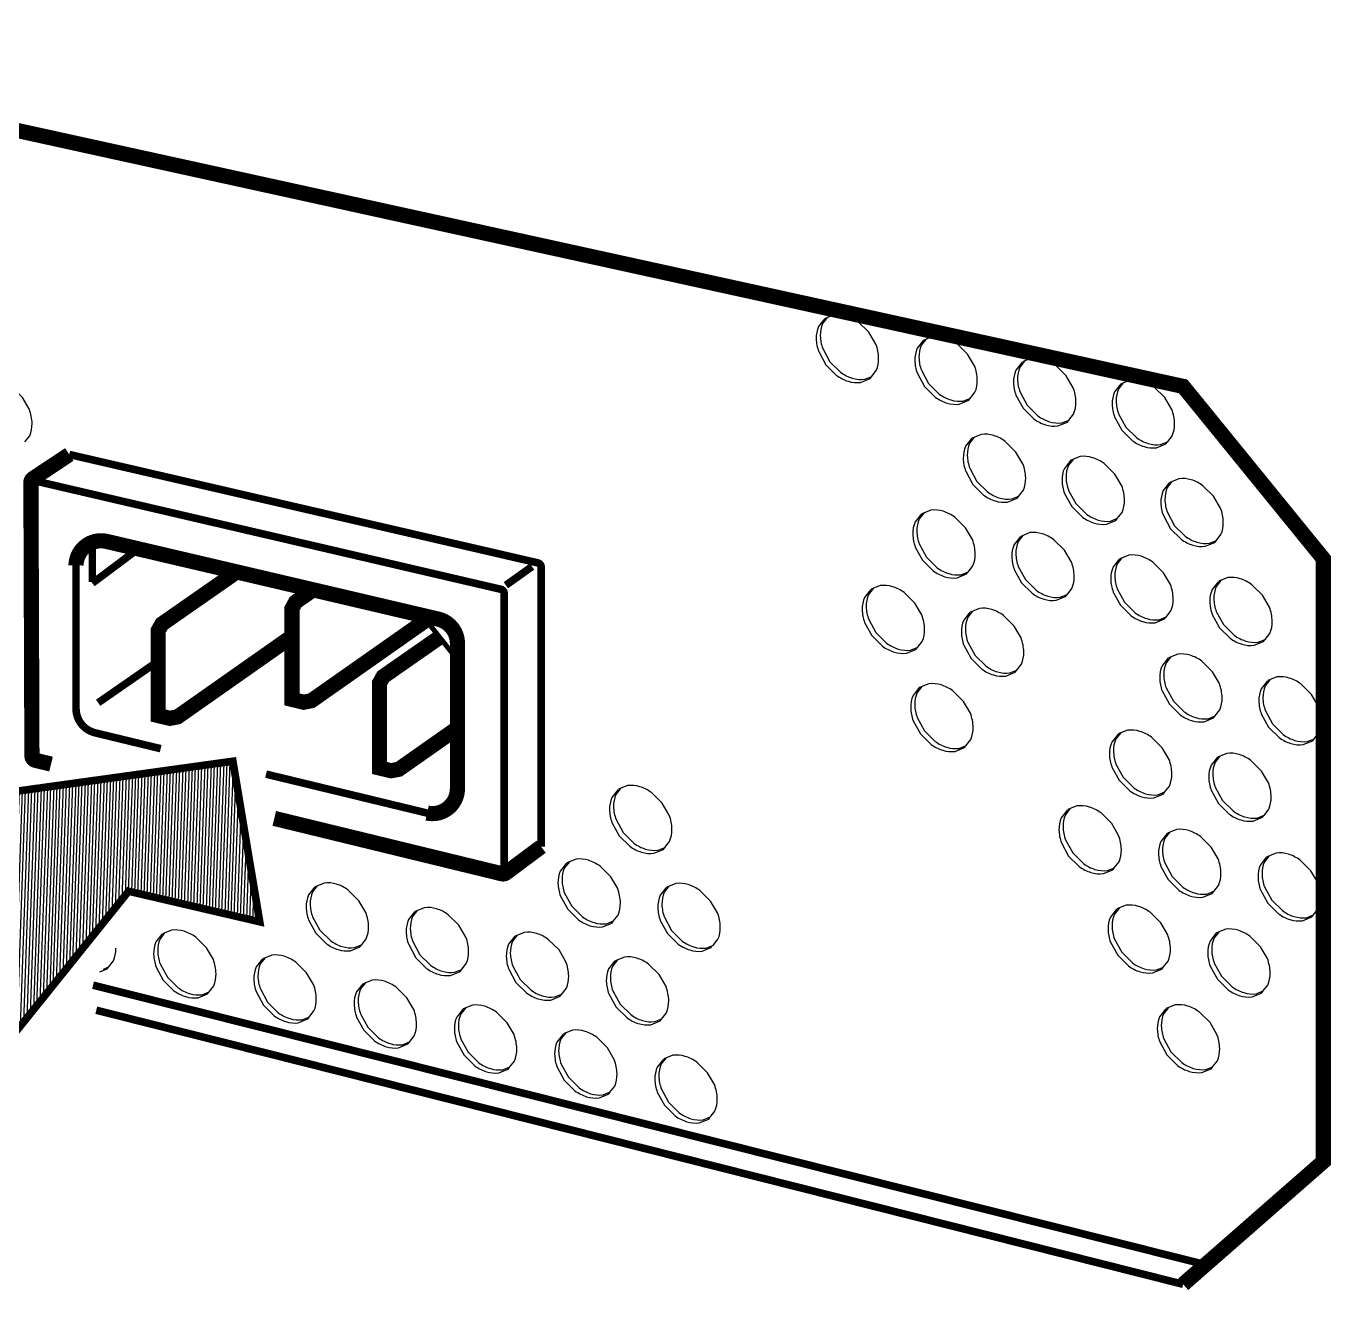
# Model space of a CAD drawing. Extents: x 1.27 to 4.86, y 1.39 to 3.67.
# Drawn here: x 3.144 to 4.863, y 2.006 to 3.673 of the extents above; entities that cross this region are included whole.
import ezdxf

# ---------------------------------------------------------------- set-up
doc = ezdxf.new("R2010")
doc.units = 0
doc.layers.get('0').update_dxf_attribs({"linetype": 'CONTINUOUS'})
doc.layers.add('1', color=7, linetype='CONTINUOUS')
doc.layers.get('0').off()

# ---------------------------------------------------------------- blocks, each defined once
blk = doc.blocks.new('*X')
at = {"color": 0}
for p, q in [((3.4875, 6.8418), (3.4875, 7.1108)), ((3.4938, 6.8406), (3.4938, 7.1119)), ((3.5, 6.8394), (3.5, 7.113)), ((3.5, 6.8394), (3.5, 7.113)), ((3.5063, 6.8381), (3.5063, 7.1141)), ((3.5125, 6.8369), (3.5125, 7.1151)), ((3.5187, 6.8357), (3.5187, 7.1162)), ((3.525, 6.8344), (3.525, 7.1173)), ((3.5313, 6.8332), (3.5313, 7.1184)), ((3.5375, 6.832), (3.5375, 7.1195)), ((3.5438, 6.8308), (3.5438, 7.1206)), ((3.55, 6.8295), (3.55, 7.1217)), ((3.5563, 6.8283), (3.5563, 7.1228)), ((3.5625, 6.8271), (3.5625, 7.1239)), ((3.5688, 6.8258), (3.5688, 7.125)), ((3.575, 6.8246), (3.575, 7.126)), ((3.5813, 6.8234), (3.5813, 7.1271)), ((3.5875, 6.8222), (3.5875, 7.1226)), ((3.3375, 6.7947), (3.3375, 7.0846)), ((3.3438, 6.803), (3.3438, 7.0857)), ((3.35, 6.8114), (3.35, 7.0868)), ((3.3563, 6.8198), (3.3563, 7.0879)), ((3.3625, 6.8282), (3.3625, 7.089)), ((3.3688, 6.8365), (3.3688, 7.0901)), ((3.375, 6.8449), (3.375, 7.0912)), ((3.375, 6.8449), (3.375, 7.0912)), ((3.3813, 6.8533), (3.3813, 7.0922)), ((3.3875, 6.8615), (3.3875, 7.0933)), ((3.3938, 6.8602), (3.3938, 7.0944)), ((3.4, 6.859), (3.4, 7.0955)), ((3.4062, 6.8578), (3.4062, 7.0966)), ((3.4125, 6.8565), (3.4125, 7.0977)), ((3.4188, 6.8553), (3.4188, 7.0988)), ((3.425, 6.8541), (3.425, 7.0999)), ((3.4313, 6.8529), (3.4313, 7.101)), ((3.4375, 6.8516), (3.4375, 7.1021)), ((3.4438, 6.8504), (3.4438, 7.1032)), ((3.45, 6.8492), (3.45, 7.1042)), ((3.4563, 6.8479), (3.4563, 7.1053)), ((3.4625, 6.8467), (3.4625, 7.1064)), ((3.4688, 6.8455), (3.4688, 7.1075)), ((3.475, 6.8443), (3.475, 7.1086)), ((3.4813, 6.843), (3.4813, 7.1097)), ((3.5938, 6.8209), (3.5938, 7.0919)), ((3.1875, 6.5938), (3.1875, 7.0584)), ((3.1938, 6.6021), (3.1938, 7.0595)), ((3.2, 6.6105), (3.2, 7.0606)), ((3.2063, 6.6189), (3.2063, 7.0617)), ((3.2125, 6.6272), (3.2125, 7.0628)), ((3.2188, 6.6356), (3.2188, 7.0639)), ((3.225, 6.644), (3.225, 7.065)), ((3.2313, 6.6524), (3.2313, 7.0661)), ((3.2375, 6.6607), (3.2375, 7.0672)), ((3.2438, 6.6691), (3.2438, 7.0683)), ((3.25, 6.6775), (3.25, 7.0694)), ((3.25, 6.6775), (3.25, 7.0694)), ((3.2563, 6.6858), (3.2563, 7.0704)), ((3.2625, 6.6942), (3.2625, 7.0715)), ((3.2688, 6.7026), (3.2688, 7.0726)), ((3.275, 6.711), (3.275, 7.0737)), ((3.2812, 6.7193), (3.2812, 7.0748)), ((3.2875, 6.7277), (3.2875, 7.0759)), ((3.2938, 6.7361), (3.2938, 7.077)), ((3.3, 6.7444), (3.3, 7.0781)), ((3.3062, 6.7528), (3.3062, 7.0792)), ((3.3125, 6.7612), (3.3125, 7.0803)), ((3.3188, 6.7696), (3.3188, 7.0813)), ((3.325, 6.7779), (3.325, 7.0824)), ((3.3313, 6.7863), (3.3313, 7.0835)), ((3.6, 6.8197), (3.6, 7.0611)), ((3.0375, 6.9302), (3.0375, 7.0323)), ((3.0438, 6.929), (3.0438, 7.0334)), ((3.05, 6.9278), (3.05, 7.0345)), ((3.0563, 6.9265), (3.0563, 7.0356)), ((3.0625, 6.9253), (3.0625, 7.0366)), ((3.0688, 6.9241), (3.0688, 7.0377)), ((3.075, 6.5906), (3.075, 7.0388)), ((3.0813, 6.5893), (3.0813, 7.0399)), ((3.0875, 6.588), (3.0875, 7.041)), ((3.0938, 6.5868), (3.0938, 7.0421)), ((3.1, 6.5855), (3.1, 7.0432)), ((3.1063, 6.5842), (3.1063, 7.0443)), ((3.1125, 6.583), (3.1125, 7.0454)), ((3.1187, 6.5817), (3.1187, 7.0465)), ((3.125, 6.5804), (3.125, 7.0475)), ((3.125, 6.5804), (3.125, 7.0475)), ((3.1313, 6.5792), (3.1313, 7.0486)), ((3.1375, 6.5779), (3.1375, 7.0497)), ((3.1437, 6.5766), (3.1437, 7.0508)), ((3.15, 6.5754), (3.15, 7.0519)), ((3.1562, 6.5741), (3.1562, 7.053)), ((3.1625, 6.5728), (3.1625, 7.0541)), ((3.1688, 6.5716), (3.1688, 7.0552)), ((3.175, 6.577), (3.175, 7.0563)), ((3.1813, 6.5854), (3.1813, 7.0574)), ((2.8875, 6.9597), (2.8875, 7.0061)), ((2.8938, 6.9585), (2.8938, 7.0072)), ((2.9, 6.9572), (2.9, 7.0083)), ((2.9062, 6.956), (2.9062, 7.0094)), ((2.9125, 6.9548), (2.9125, 7.0105)), ((2.9188, 6.9535), (2.9188, 7.0116)), ((2.925, 6.9523), (2.925, 7.0127)), ((2.9312, 6.9511), (2.9312, 7.0137)), ((2.9375, 6.9499), (2.9375, 7.0148)), ((2.9438, 6.9486), (2.9438, 7.0159)), ((2.95, 6.9474), (2.95, 7.017)), ((2.9563, 6.9462), (2.9563, 7.0181)), ((2.9625, 6.9449), (2.9625, 7.0192)), ((2.9688, 6.9437), (2.9688, 7.0203)), ((2.975, 6.9425), (2.975, 7.0214)), ((2.9813, 6.9413), (2.9813, 7.0225)), ((2.9875, 6.94), (2.9875, 7.0236)), ((2.9938, 6.9388), (2.9938, 7.0246)), ((3, 6.9376), (3, 7.0257)), ((3, 6.9376), (3, 7.0257)), ((3.0063, 6.9364), (3.0063, 7.0268)), ((3.0125, 6.9351), (3.0125, 7.0279)), ((3.0187, 6.9339), (3.0187, 7.029)), ((3.025, 6.9327), (3.025, 7.0301)), ((3.0312, 6.9314), (3.0312, 7.0312)), ((3.6063, 6.8185), (3.6063, 7.0303)), ((2.7625, 6.9842), (2.7625, 6.9843)), ((2.7688, 6.983), (2.7688, 6.9854)), ((2.775, 6.9818), (2.775, 6.9865)), ((2.7812, 6.9806), (2.7812, 6.9876)), ((2.7875, 6.9793), (2.7875, 6.9887)), ((2.7938, 6.9781), (2.7938, 6.9898)), ((2.8, 6.9769), (2.8, 6.9908)), ((2.8062, 6.9756), (2.8062, 6.9919)), ((2.8125, 6.9744), (2.8125, 6.993)), ((2.8188, 6.9732), (2.8188, 6.9941)), ((2.825, 6.972), (2.825, 6.9952)), ((2.8313, 6.9707), (2.8313, 6.9963)), ((2.8375, 6.9695), (2.8375, 6.9974)), ((2.8438, 6.9683), (2.8438, 6.9985)), ((2.85, 6.967), (2.85, 6.9996)), ((2.8563, 6.9658), (2.8563, 7.0007)), ((2.8625, 6.9646), (2.8625, 7.0018)), ((2.8687, 6.9634), (2.8687, 7.0028)), ((2.875, 6.9621), (2.875, 7.0039)), ((2.875, 6.9621), (2.875, 7.0039)), ((2.8813, 6.9609), (2.8813, 7.005)), ((3.6125, 6.8173), (3.6125, 6.9996)), ((3.6188, 6.816), (3.6188, 6.9688)), ((3.625, 6.8148), (3.625, 6.938)), ((3.625, 6.8148), (3.625, 6.938)), ((3.0125, 6.6032), (3.0125, 6.9017)), ((3.0187, 6.602), (3.0187, 6.9042)), ((3.025, 6.6007), (3.025, 6.9067)), ((3.0312, 6.5994), (3.0312, 6.9091)), ((3.0375, 6.5982), (3.0375, 6.9116)), ((3.0438, 6.5969), (3.0438, 6.9141)), ((3.05, 6.5956), (3.05, 6.9165)), ((3.0563, 6.5944), (3.0563, 6.919)), ((3.0625, 6.5931), (3.0625, 6.9214)), ((3.0688, 6.5918), (3.0688, 6.9239)), ((3.6313, 6.8136), (3.6313, 6.9073)), ((2.95, 6.6159), (2.95, 6.8771)), ((2.9563, 6.6146), (2.9563, 6.8795)), ((2.9625, 6.6134), (2.9625, 6.882)), ((2.9688, 6.6121), (2.9688, 6.8845)), ((2.975, 6.6108), (2.975, 6.8869)), ((2.9813, 6.6096), (2.9813, 6.8894)), ((2.9875, 6.6083), (2.9875, 6.8919)), ((2.9938, 6.607), (2.9938, 6.8943)), ((3, 6.6058), (3, 6.8968)), ((3, 6.6058), (3, 6.8968)), ((3.0063, 6.6045), (3.0063, 6.8993)), ((3.6375, 6.8123), (3.6375, 6.8765)), ((2.8813, 6.6298), (2.8813, 6.85)), ((2.8875, 6.6285), (2.8875, 6.8524)), ((2.8938, 6.6273), (2.8938, 6.8549)), ((2.9, 6.626), (2.9, 6.8574)), ((2.9062, 6.6247), (2.9062, 6.8598)), ((2.9125, 6.6235), (2.9125, 6.8623)), ((2.9188, 6.6222), (2.9188, 6.8648)), ((2.925, 6.621), (2.925, 6.8672)), ((2.9312, 6.6197), (2.9312, 6.8697)), ((2.9375, 6.6184), (2.9375, 6.8722)), ((2.9438, 6.6172), (2.9438, 6.8746)), ((2.8188, 6.6425), (2.8188, 6.8253)), ((2.825, 6.6412), (2.825, 6.8278)), ((2.8313, 6.6399), (2.8313, 6.8303)), ((2.8375, 6.6387), (2.8375, 6.8327)), ((2.8438, 6.6374), (2.8438, 6.8352)), ((2.85, 6.6361), (2.85, 6.8377)), ((2.8563, 6.6349), (2.8563, 6.8401)), ((2.8625, 6.6336), (2.8625, 6.8426)), ((2.8687, 6.6323), (2.8687, 6.845)), ((2.875, 6.6311), (2.875, 6.8475)), ((2.875, 6.6311), (2.875, 6.8475)), ((3.6438, 6.8111), (3.6438, 6.8457)), ((2.75, 6.6564), (2.75, 6.7982)), ((2.75, 6.6564), (2.75, 6.7982)), ((2.7563, 6.6551), (2.7563, 6.8007)), ((2.7625, 6.6539), (2.7625, 6.8031)), ((2.7688, 6.6526), (2.7688, 6.8056)), ((2.775, 6.6513), (2.775, 6.8081)), ((2.7812, 6.6501), (2.7812, 6.8105)), ((2.7875, 6.6488), (2.7875, 6.813)), ((2.7938, 6.6475), (2.7938, 6.8155)), ((2.8, 6.6463), (2.8, 6.8179)), ((2.8062, 6.645), (2.8062, 6.8204)), ((2.8125, 6.6437), (2.8125, 6.8229)), ((3.65, 6.8099), (3.65, 6.815)), ((2.6875, 6.6691), (2.6875, 6.7736)), ((2.6938, 6.6678), (2.6938, 6.776)), ((2.7, 6.6665), (2.7, 6.7785)), ((2.7063, 6.6653), (2.7063, 6.781)), ((2.7125, 6.664), (2.7125, 6.7834)), ((2.7188, 6.6627), (2.7188, 6.7859)), ((2.725, 6.6615), (2.725, 6.7884)), ((2.7313, 6.6602), (2.7313, 6.7908)), ((2.7375, 6.6589), (2.7375, 6.7933)), ((2.7437, 6.6577), (2.7437, 6.7958)), ((2.6187, 6.683), (2.6187, 6.7465)), ((2.625, 6.6817), (2.625, 6.7489)), ((2.625, 6.6817), (2.625, 6.7489)), ((2.6313, 6.6805), (2.6313, 6.7514)), ((2.6375, 6.6792), (2.6375, 6.7539)), ((2.6438, 6.6779), (2.6438, 6.7563)), ((2.65, 6.6767), (2.65, 6.7588)), ((2.6562, 6.6754), (2.6562, 6.7612)), ((2.6625, 6.6741), (2.6625, 6.7637)), ((2.6688, 6.6729), (2.6688, 6.7662)), ((2.675, 6.6716), (2.675, 6.7686)), ((2.6812, 6.6703), (2.6812, 6.7711)), ((2.55, 6.6969), (2.55, 6.7194)), ((2.5562, 6.6956), (2.5562, 6.7218)), ((2.5625, 6.6944), (2.5625, 6.7243)), ((2.5688, 6.6931), (2.5688, 6.7267)), ((2.575, 6.6919), (2.575, 6.7292)), ((2.5813, 6.6906), (2.5813, 6.7317)), ((2.5875, 6.6893), (2.5875, 6.7341)), ((2.5938, 6.6881), (2.5938, 6.7366)), ((2.6, 6.6868), (2.6, 6.7391)), ((2.6063, 6.6855), (2.6063, 6.7415)), ((2.6125, 6.6843), (2.6125, 6.744)), ((2.5125, 6.7045), (2.5125, 6.7046)), ((2.5188, 6.7032), (2.5188, 6.707)), ((2.525, 6.702), (2.525, 6.7095)), ((2.5312, 6.7007), (2.5312, 6.712)), ((2.5375, 6.6994), (2.5375, 6.7144)), ((2.5438, 6.6982), (2.5438, 6.7169))]:
    blk.add_line(p, q, dxfattribs=at)
blk = doc.blocks.new('BTC0POWC')
at = {"layer": '1', "color": 0}
for points, const_width in [([(2.19208, 0.80793), (2.28442, 0.88878), (2.28442, 1.28582), (2.19208, 1.39934), (1.13537, 1.63131), (1.04321, 1.56464)], 0.01), ([(1.76695, 1.28312), (1.45841, 1.3545)], 0.005), ([(1.74255, 1.26573), (1.43314, 1.33772)], 0.005), ([(1.47358, 1.27054), (1.47358, 1.29611)], 0.005), ([(1.47359, 1.26972), (1.50446, 1.29281)], 0.005), ([(1.46283, 1.28224), (1.46283, 1.1872)], 0.005), ([(1.56866, 1.27717), (1.5194, 1.24283), (1.51695, 1.23846), (1.51695, 1.18255)], 0.01), ([(1.74597, 1.26839), (1.76322, 1.28067)], 0.005), ([(1.76925, 1.28022), (1.76925, 1.09615)], 0.005), ([(1.61902, 1.26537), (1.60754, 1.25737), (1.6051, 1.25299), (1.6051, 1.19318)], 0.01), ([(1.74485, 1.26284), (1.74485, 1.07797)], 0.005), ([(1.6051, 1.19943), (1.6051, 1.19318), (1.61282, 1.19134), (1.61789, 1.19232), (1.69614, 1.2473)], 0.01), ([(1.71408, 1.21931), (1.6909, 1.24852)], 0.0033), ([(1.51695, 1.19003), (1.51695, 1.18255), (1.52467, 1.18071), (1.52975, 1.1817), (1.60293, 1.23312)], 0.01), ([(1.70234, 1.23411), (1.66513, 1.20817), (1.66269, 1.2038), (1.66269, 1.14803)], 0.01), ([(1.47743, 1.19097), (1.51717, 1.21852)], 0.005), ([(1.66269, 1.15453), (1.66269, 1.14803), (1.67041, 1.14619), (1.67549, 1.14718), (1.71408, 1.17429)], 0.01), ([(1.5186, 1.16073), (1.47545, 1.17116)], 0.005), ([(1.69578, 1.11791), (1.58803, 1.14395)], 0.005), ([(2.20684, 0.82086), (1.47408, 1.00497)], 0.005), ([(2.19208, 0.80793), (1.47617, 0.98847)], 0.005)]:
    blk.add_lwpolyline(points, dxfattribs=dict(at, const_width=const_width))
for points in [[(1.95607, 1.44405), (1.95606, 1.44405), (1.95194, 1.43877, 0.106619), (1.9504, 1.4307, 0.083555), (1.95202, 1.42228), (1.95678, 1.4136), (1.96381, 1.40663, 0.083555), (1.97146, 1.40275, 0.106619), (1.97964, 1.40201), (1.98585, 1.40452)], [(1.95766, 1.44468), (1.95461, 1.44078, 0.106619), (1.95306, 1.43271, 0.083555), (1.95469, 1.42428), (1.95944, 1.4156), (1.96647, 1.40864, 0.083555), (1.97413, 1.40475, 0.106619), (1.98231, 1.40401), (1.98694, 1.40588)], [(1.98678, 1.40571), (1.98997, 1.40979, 0.106619), (1.99151, 1.41786, 0.083555), (1.98972, 1.42718), (1.98513, 1.43497), (1.9781, 1.44193, 0.083555), (1.97045, 1.44581, 0.106619), (1.96227, 1.44655), (1.95625, 1.44413)], [(2.02104, 1.42971), (2.02103, 1.4297), (2.01691, 1.42443, 0.106619), (2.01537, 1.41636, 0.083555), (2.01699, 1.40793), (2.02175, 1.39925), (2.02878, 1.39229, 0.083555), (2.03643, 1.3884, 0.106619), (2.04462, 1.38766), (2.05082, 1.39017)], [(2.02263, 1.43034), (2.01958, 1.42643, 0.106619), (2.01804, 1.41836, 0.083555), (2.01966, 1.40993), (2.02441, 1.40126), (2.03145, 1.39429, 0.083555), (2.0391, 1.39041, 0.106619), (2.04728, 1.38967), (2.05192, 1.39154)], [(2.05176, 1.39136), (2.05494, 1.39544, 0.106619), (2.05649, 1.40351, 0.083555), (2.05469, 1.41283), (2.05011, 1.42062), (2.04307, 1.42758, 0.083555), (2.03542, 1.43147, 0.106619), (2.02724, 1.43221), (2.02123, 1.42978)], [(2.08602, 1.41536), (2.086, 1.41535), (2.08188, 1.41008, 0.106619), (2.08034, 1.40201, 0.083555), (2.08196, 1.39358), (2.08672, 1.3849), (2.09375, 1.37794, 0.083555), (2.1014, 1.37406, 0.106619), (2.10959, 1.37332), (2.11579, 1.37582)], [(2.0876, 1.41599), (2.08455, 1.41209, 0.106619), (2.08301, 1.40402, 0.083555), (2.08463, 1.39559), (2.08939, 1.38691), (2.09642, 1.37994, 0.083555), (2.10407, 1.37606, 0.106619), (2.11225, 1.37532), (2.11689, 1.37719)], [(2.11673, 1.37702), (2.11991, 1.3811, 0.106619), (2.12146, 1.38917, 0.083555), (2.11966, 1.39849), (2.11508, 1.40627), (2.10805, 1.41324, 0.083555), (2.10039, 1.41712, 0.106619), (2.09221, 1.41786), (2.0862, 1.41543)], [(1.42918, 1.36276), (1.43236, 1.36684, 0.106619), (1.43391, 1.37491, 0.083555), (1.43211, 1.38422), (1.42753, 1.39201), (1.42049, 1.39898, 0.083555), (1.41284, 1.40286, 0.106619), (1.40466, 1.4036), (1.39865, 1.40117)], [(1.98585, 1.40452), (1.98671, 1.40561, 0.106619)], [(2.15099, 1.40101), (2.15098, 1.40101), (2.14686, 1.39573, 0.106619), (2.14531, 1.38766, 0.083555), (2.14694, 1.37924), (2.15169, 1.37056), (2.15872, 1.36359, 0.083555), (2.16638, 1.35971, 0.106619), (2.17456, 1.35897), (2.18077, 1.36148)], [(2.15257, 1.40164), (2.14952, 1.39774, 0.106619), (2.14798, 1.38967, 0.083555), (2.1496, 1.38124), (2.15436, 1.37256), (2.16139, 1.3656, 0.083555), (2.16904, 1.36172, 0.106619), (2.17723, 1.36097), (2.18186, 1.36285)], [(2.1817, 1.36267), (2.18489, 1.36675, 0.106619), (2.18643, 1.37482, 0.083555), (2.18463, 1.38414), (2.18005, 1.39193), (2.17302, 1.39889, 0.083555), (2.16536, 1.40277, 0.106619), (2.15718, 1.40352), (2.15117, 1.40109)], [(2.05082, 1.39017), (2.05168, 1.39127, 0.106619)], [(2.11579, 1.37582), (2.11665, 1.37692, 0.106619)], [(2.08362, 1.32688), (2.08681, 1.33096, 0.106619), (2.08835, 1.33903, 0.083555), (2.08655, 1.34835), (2.08197, 1.35613), (2.07494, 1.3631, 0.083555), (2.06728, 1.36698, 0.106619), (2.0591, 1.36772), (2.05309, 1.36529)], [(2.05291, 1.36522), (2.0529, 1.36521), (2.04878, 1.35994, 0.106619), (2.04723, 1.35187, 0.083555), (2.04885, 1.34344), (2.05361, 1.33476), (2.06064, 1.3278, 0.083555), (2.0683, 1.32392, 0.106619), (2.07648, 1.32318), (2.08269, 1.32568)], [(2.05449, 1.36585), (2.05144, 1.36195, 0.106619), (2.0499, 1.35388, 0.083555), (2.05152, 1.34545), (2.05628, 1.33677), (2.06331, 1.3298, 0.083555), (2.07096, 1.32592, 0.106619), (2.07915, 1.32518), (2.08378, 1.32705)], [(2.18077, 1.36148), (2.18162, 1.36257, 0.106619)], [(2.118, 1.35064), (2.11798, 1.35063), (2.11386, 1.34536, 0.106619), (2.11232, 1.33729, 0.083555), (2.11394, 1.32886), (2.1187, 1.32018), (2.12573, 1.31322, 0.083555), (2.13338, 1.30934, 0.106619), (2.14157, 1.3086), (2.14777, 1.3111)], [(2.11958, 1.35127), (2.11653, 1.34737, 0.106619), (2.11499, 1.3393, 0.083555), (2.11661, 1.33087), (2.12137, 1.32219), (2.1284, 1.31522, 0.083555), (2.13605, 1.31134, 0.106619), (2.14423, 1.3106), (2.14887, 1.31247)], [(2.14871, 1.3123), (2.15189, 1.31638, 0.106619), (2.15344, 1.32445, 0.083555), (2.15164, 1.33377), (2.14706, 1.34155), (2.14003, 1.34852, 0.083555), (2.13237, 1.3524, 0.106619), (2.12419, 1.35314), (2.11818, 1.35071)], [(2.18308, 1.33606), (2.18307, 1.33605), (2.17895, 1.33078, 0.106619), (2.17741, 1.32271, 0.083555), (2.17903, 1.31428), (2.18379, 1.3056), (2.19082, 1.29864, 0.083555), (2.19847, 1.29476, 0.106619), (2.20665, 1.29402), (2.21286, 1.29652)], [(2.18467, 1.33669), (2.18162, 1.33279, 0.106619), (2.18007, 1.32472, 0.083555), (2.1817, 1.31629), (2.18645, 1.30761), (2.19348, 1.30064, 0.083555), (2.20114, 1.29676, 0.106619), (2.20932, 1.29602), (2.21395, 1.29789)], [(2.21379, 1.29772), (2.21698, 1.3018, 0.106619), (2.21852, 1.30987, 0.083555), (2.21673, 1.31919), (2.21214, 1.32697), (2.20511, 1.33394, 0.083555), (2.19746, 1.33782, 0.106619), (2.18928, 1.33856), (2.18326, 1.33613)], [(2.08269, 1.32568), (2.08354, 1.32678, 0.106619)], [(2.01968, 1.31532), (2.01967, 1.31531), (2.01555, 1.31004, 0.106619), (2.01401, 1.30197, 0.083555), (2.01563, 1.29354), (2.02039, 1.28486), (2.02742, 1.2779, 0.083555), (2.03507, 1.27401, 0.106619), (2.04325, 1.27327), (2.04946, 1.27578)], [(2.02127, 1.31595), (2.01822, 1.31204, 0.106619), (2.01667, 1.30397, 0.083555), (2.0183, 1.29555), (2.02305, 1.28687), (2.03008, 1.2799, 0.083555), (2.03774, 1.27602, 0.106619), (2.04592, 1.27528), (2.05055, 1.27715)], [(2.05039, 1.27698), (2.05358, 1.28105, 0.106619), (2.05512, 1.28912, 0.083555), (2.05333, 1.29844), (2.04874, 1.30623), (2.04171, 1.3132, 0.083555), (2.03406, 1.31708, 0.106619), (2.02587, 1.31782), (2.01986, 1.31539)], [(2.14777, 1.3111), (2.14863, 1.3122, 0.106619)], [(2.08488, 1.3005), (2.08487, 1.3005), (2.08075, 1.29522, 0.106619), (2.07921, 1.28715, 0.083555), (2.08083, 1.27873), (2.08559, 1.27005), (2.09262, 1.26308, 0.083555), (2.10027, 1.2592, 0.106619), (2.10846, 1.25846), (2.11466, 1.26097)], [(2.08647, 1.30113), (2.08342, 1.29723, 0.106619), (2.08188, 1.28916, 0.083555), (2.0835, 1.28073), (2.08826, 1.27205), (2.09529, 1.26509, 0.083555), (2.10294, 1.26121, 0.106619), (2.11112, 1.26046), (2.11576, 1.26234)], [(2.1156, 1.26216), (2.11878, 1.26624, 0.106619), (2.12033, 1.27431, 0.083555), (2.11853, 1.28363), (2.11395, 1.29142), (2.10691, 1.29838, 0.083555), (2.09926, 1.30226, 0.106619), (2.09108, 1.30301), (2.08507, 1.30058)], [(2.21286, 1.29652), (2.21372, 1.29762, 0.106619)], [(2.15009, 1.28569), (2.15008, 1.28568), (2.14596, 1.28041, 0.106619), (2.14441, 1.27234, 0.083555), (2.14603, 1.26391), (2.15079, 1.25523), (2.15782, 1.24827, 0.083555), (2.16548, 1.24439, 0.106619), (2.17366, 1.24365), (2.17987, 1.24615)], [(2.15167, 1.28632), (2.14862, 1.28242, 0.106619), (2.14708, 1.27435, 0.083555), (2.1487, 1.26592), (2.15346, 1.25724), (2.16049, 1.25027, 0.083555), (2.16814, 1.24639, 0.106619), (2.17633, 1.24565), (2.18096, 1.24752)], [(2.1808, 1.24735), (2.18399, 1.25143, 0.106619), (2.18553, 1.2595, 0.083555), (2.18373, 1.26882), (2.17915, 1.2766), (2.17212, 1.28357, 0.083555), (2.16446, 1.28745, 0.106619), (2.15628, 1.28819), (2.15027, 1.28576)], [(2.04946, 1.27578), (2.05032, 1.27688, 0.106619)], [(2.246, 1.23253), (2.24919, 1.23661, 0.106619), (2.25073, 1.24468, 0.083555), (2.24894, 1.254), (2.24435, 1.26179), (2.23732, 1.26875, 0.083555), (2.22967, 1.27264, 0.106619), (2.22148, 1.27338), (2.21547, 1.27095)], [(1.98634, 1.26566), (1.98632, 1.26565), (1.9822, 1.26038, 0.106619), (1.98066, 1.25231, 0.083555), (1.98228, 1.24388), (1.98704, 1.2352), (1.99407, 1.22824, 0.083555), (2.00173, 1.22435, 0.106619), (2.00991, 1.22361), (2.01611, 1.22612)], [(1.98792, 1.26629), (1.98487, 1.26238, 0.106619), (1.98333, 1.25431, 0.083555), (1.98495, 1.24588), (1.98971, 1.23721), (1.99674, 1.23024, 0.083555), (2.00439, 1.22636, 0.106619), (2.01258, 1.22562), (2.01721, 1.22749)], [(2.01705, 1.22731), (2.02024, 1.23139, 0.106619), (2.02178, 1.23946, 0.083555), (2.01998, 1.24878), (2.0154, 1.25657), (2.00837, 1.26353, 0.083555), (2.00071, 1.26742, 0.106619), (1.99253, 1.26816), (1.98652, 1.26573)], [(2.21529, 1.27088), (2.21528, 1.27087), (2.21116, 1.2656, 0.106619), (2.20962, 1.25753, 0.083555), (2.21124, 1.2491), (2.21599, 1.24042), (2.22303, 1.23346, 0.083555), (2.23068, 1.22957, 0.106619), (2.23886, 1.22883), (2.24507, 1.23134)], [(2.21687, 1.2715), (2.21383, 1.2676, 0.106619), (2.21228, 1.25953, 0.083555), (2.2139, 1.2511), (2.21866, 1.24242), (2.22569, 1.23546, 0.083555), (2.23335, 1.23158, 0.106619), (2.24153, 1.23084), (2.24616, 1.23271)], [(2.11466, 1.26097), (2.11552, 1.26206, 0.106619)], [(2.05166, 1.25061), (2.05164, 1.2506), (2.04752, 1.24533, 0.106619), (2.04598, 1.23726, 0.083555), (2.0476, 1.22883), (2.05236, 1.22015), (2.05939, 1.21319, 0.083555), (2.06705, 1.2093, 0.106619), (2.07523, 1.20856), (2.08143, 1.21107)], [(2.05324, 1.25124), (2.05019, 1.24733, 0.106619), (2.04865, 1.23926, 0.083555), (2.05027, 1.23083), (2.05503, 1.22216), (2.06206, 1.21519, 0.083555), (2.06971, 1.21131, 0.106619), (2.0779, 1.21057), (2.08253, 1.21244)], [(2.08237, 1.21226), (2.08555, 1.21634, 0.106619), (2.0871, 1.22441, 0.083555), (2.0853, 1.23373), (2.08072, 1.24152), (2.07369, 1.24848, 0.083555), (2.06603, 1.25237, 0.106619), (2.05785, 1.25311), (2.05184, 1.25068)], [(2.17987, 1.24615), (2.18072, 1.24725, 0.106619)], [(2.24507, 1.23134), (2.24593, 1.23244, 0.106619)], [(2.01611, 1.22612), (2.01697, 1.22722, 0.106619)], [(2.1823, 1.22051), (2.18228, 1.2205), (2.17816, 1.21523, 0.106619), (2.17662, 1.20716, 0.083555), (2.17824, 1.19873), (2.183, 1.19005), (2.19003, 1.18309, 0.083555), (2.19768, 1.1792, 0.106619), (2.20587, 1.17846), (2.21207, 1.18097)], [(2.18388, 1.22114), (2.18083, 1.21723, 0.106619), (2.17929, 1.20916, 0.083555), (2.18091, 1.20074), (2.18567, 1.19206), (2.1927, 1.18509, 0.083555), (2.20035, 1.18121, 0.106619), (2.20853, 1.18047), (2.21317, 1.18234)], [(2.21301, 1.18217), (2.21619, 1.18624, 0.106619), (2.21774, 1.19432, 0.083555), (2.21594, 1.20363), (2.21136, 1.21142), (2.20433, 1.21839, 0.083555), (2.19667, 1.22227, 0.106619), (2.18849, 1.22301), (2.18248, 1.22058)], [(2.08143, 1.21107), (2.08229, 1.21217, 0.106619)], [(2.04902, 1.16261), (2.05221, 1.16669, 0.106619), (2.05375, 1.17476, 0.083555), (2.05196, 1.18408), (2.04737, 1.19186), (2.04034, 1.19883, 0.083555), (2.03269, 1.20271, 0.106619), (2.0245, 1.20345), (2.01849, 1.20102)], [(2.24761, 1.20546), (2.2476, 1.20545), (2.24348, 1.20018, 0.106619), (2.24194, 1.19211, 0.083555), (2.24356, 1.18368), (2.24832, 1.175), (2.25535, 1.16804, 0.083555), (2.263, 1.16416, 0.106619), (2.27119, 1.16341), (2.27739, 1.16592)], [(2.2492, 1.20609), (2.24615, 1.20218, 0.106619), (2.24461, 1.19411, 0.083555), (2.24623, 1.18569), (2.25098, 1.17701), (2.25802, 1.17004, 0.083555), (2.26567, 1.16616, 0.106619), (2.27385, 1.16542), (2.27849, 1.16729)], [(2.27833, 1.16712), (2.28151, 1.1712, 0.106619), (2.28306, 1.17927, 0.083555), (2.28126, 1.18858), (2.27668, 1.19637), (2.26964, 1.20334, 0.083555), (2.26199, 1.20722, 0.106619), (2.25381, 1.20796), (2.2478, 1.20553)], [(2.01831, 1.20095), (2.0183, 1.20094), (2.01418, 1.19567, 0.106619), (2.01263, 1.1876, 0.083555), (2.01426, 1.17917), (2.01901, 1.17049), (2.02604, 1.16353, 0.083555), (2.0337, 1.15965, 0.106619), (2.04188, 1.1589), (2.04809, 1.16141)], [(2.01989, 1.20158), (2.01684, 1.19768, 0.106619), (2.0153, 1.1896, 0.083555), (2.01692, 1.18118), (2.02168, 1.1725), (2.02871, 1.16553, 0.083555), (2.03637, 1.16165, 0.106619), (2.04455, 1.16091), (2.04918, 1.16278)], [(2.21207, 1.18097), (2.21293, 1.18207, 0.106619)], [(2.14918, 1.17038), (2.14917, 1.17037), (2.14505, 1.1651, 0.106619), (2.14351, 1.15703, 0.083555), (2.14513, 1.1486), (2.14988, 1.13992), (2.15692, 1.13296, 0.083555), (2.16457, 1.12908, 0.106619), (2.17275, 1.12833), (2.17896, 1.13084)], [(2.15076, 1.17101), (2.14772, 1.16711, 0.106619), (2.14617, 1.15903, 0.083555), (2.1478, 1.15061), (2.15255, 1.14193), (2.15958, 1.13496, 0.083555), (2.16724, 1.13108, 0.106619), (2.17542, 1.13034), (2.18005, 1.13221)], [(2.17989, 1.13204), (2.18308, 1.13612, 0.106619), (2.18462, 1.14419, 0.083555), (2.18283, 1.1535), (2.17824, 1.16129), (2.17121, 1.16826, 0.083555), (2.16356, 1.17214, 0.106619), (2.15537, 1.17288), (2.14936, 1.17045)], [(2.04809, 1.16141), (2.04894, 1.16251, 0.106619)], [(2.27739, 1.16592), (2.27825, 1.16702, 0.106619)], [(2.21462, 1.15509), (2.2146, 1.15509), (2.21048, 1.14981, 0.106619), (2.20894, 1.14174, 0.083555), (2.21056, 1.13332), (2.21532, 1.12464), (2.22235, 1.11767, 0.083555), (2.23001, 1.11379, 0.106619), (2.23819, 1.11305), (2.24439, 1.11556)], [(2.2162, 1.15572), (2.21315, 1.15182, 0.106619), (2.21161, 1.14375, 0.083555), (2.21323, 1.13532), (2.21799, 1.12664), (2.22502, 1.11968, 0.083555), (2.23267, 1.1158, 0.106619), (2.24086, 1.11505), (2.24549, 1.11693)], [(2.24533, 1.11675), (2.24851, 1.12083, 0.106619), (2.25006, 1.1289, 0.083555), (2.24826, 1.13822), (2.24368, 1.14601), (2.23665, 1.15297, 0.083555), (2.22899, 1.15685, 0.106619), (2.22081, 1.1576), (2.2148, 1.15517)], [(1.8215, 1.13451), (1.81845, 1.13061, 0.106619), (1.81691, 1.12254, 0.083555), (1.81853, 1.11411), (1.82329, 1.10543), (1.83032, 1.09846, 0.083555), (1.83797, 1.09458, 0.106619), (1.84616, 1.09384), (1.85079, 1.09571)], [(1.85063, 1.09554), (1.85381, 1.09962, 0.106619), (1.85536, 1.10769, 0.083555), (1.85356, 1.11701), (1.84898, 1.12479), (1.84195, 1.13176, 0.083555), (1.83429, 1.13564, 0.106619), (1.82611, 1.13638), (1.8201, 1.13395)], [(1.81992, 1.13388), (1.8199, 1.13387), (1.81578, 1.1286, 0.106619), (1.81424, 1.12053, 0.083555), (1.81586, 1.1121), (1.82062, 1.10342), (1.82765, 1.09646, 0.083555), (1.83531, 1.09258, 0.106619), (1.84349, 1.09184), (1.84969, 1.09434)], [(2.17896, 1.13084), (2.17982, 1.13194, 0.106619)], [(2.11595, 1.12049), (2.11594, 1.12048), (2.11182, 1.11521, 0.106619), (2.11027, 1.10714, 0.083555), (2.1119, 1.09871), (2.11665, 1.09003), (2.12368, 1.08307, 0.083555), (2.13134, 1.07919, 0.106619), (2.13952, 1.07845), (2.14573, 1.08095)], [(2.11753, 1.12112), (2.11448, 1.11722, 0.106619), (2.11294, 1.10915, 0.083555), (2.11456, 1.10072), (2.11932, 1.09204), (2.12635, 1.08507, 0.083555), (2.134, 1.08119, 0.106619), (2.14219, 1.08045), (2.14682, 1.08232)], [(2.14666, 1.08215), (2.14985, 1.08623, 0.106619), (2.15139, 1.0943, 0.083555), (2.1496, 1.10362), (2.14501, 1.1114), (2.13798, 1.11837, 0.083555), (2.13033, 1.12225, 0.106619), (2.12214, 1.12299), (2.11613, 1.12056)], [(2.24439, 1.11556), (2.24525, 1.11665, 0.106619)], [(2.1815, 1.10497), (2.18149, 1.10496), (2.17737, 1.09969, 0.106619), (2.17583, 1.09162, 0.083555), (2.17745, 1.08319), (2.18221, 1.07451), (2.18924, 1.06755, 0.083555), (2.19689, 1.06366, 0.106619), (2.20507, 1.06292), (2.21128, 1.06543)], [(2.18309, 1.1056), (2.18004, 1.10169, 0.106619), (2.17849, 1.09362, 0.083555), (2.18012, 1.0852), (2.18487, 1.07652), (2.1919, 1.06955, 0.083555), (2.19956, 1.06567, 0.106619), (2.20774, 1.06493), (2.21237, 1.0668)], [(2.21221, 1.06663), (2.2154, 1.0707, 0.106619), (2.21694, 1.07877, 0.083555), (2.21515, 1.08809), (2.21056, 1.09588), (2.20353, 1.10285, 0.083555), (2.19588, 1.10673, 0.106619), (2.1877, 1.10747), (2.18168, 1.10504)], [(1.84969, 1.09434), (1.85055, 1.09544, 0.106619)], [(2.27777, 1.0511), (2.28095, 1.05518, 0.106619), (2.2825, 1.06325, 0.083555), (2.2807, 1.07257), (2.27612, 1.08036), (2.26908, 1.08732, 0.083555), (2.26143, 1.09121, 0.106619), (2.25325, 1.09195), (2.24724, 1.08952)], [(1.78597, 1.08543), (1.78596, 1.08542), (1.78184, 1.08015, 0.106619), (1.7803, 1.07208, 0.083555), (1.78192, 1.06365), (1.78668, 1.05497), (1.79371, 1.04801, 0.083555), (1.80136, 1.04412, 0.106619), (1.80955, 1.04338), (1.81575, 1.04589)], [(1.78756, 1.08606), (1.78451, 1.08215, 0.106619), (1.78297, 1.07408, 0.083555), (1.78459, 1.06566), (1.78935, 1.05698), (1.79638, 1.05001, 0.083555), (1.80403, 1.04613, 0.106619), (1.81221, 1.04539), (1.81685, 1.04726)], [(1.81669, 1.04709), (1.81987, 1.05116, 0.106619), (1.82142, 1.05923, 0.083555), (1.81962, 1.06855), (1.81504, 1.07634), (1.808, 1.08331, 0.083555), (1.80035, 1.08719, 0.106619), (1.79217, 1.08793), (1.78616, 1.0855)], [(2.24705, 1.08945), (2.24704, 1.08944), (2.24292, 1.08417, 0.106619), (2.24138, 1.0761, 0.083555), (2.243, 1.06767), (2.24776, 1.05899), (2.25479, 1.05203, 0.083555), (2.26244, 1.04814, 0.106619), (2.27063, 1.0474), (2.27683, 1.04991)], [(2.24864, 1.09007), (2.24559, 1.08617, 0.106619), (2.24405, 1.0781, 0.083555), (2.24567, 1.06967), (2.25043, 1.06099), (2.25746, 1.05403, 0.083555), (2.26511, 1.05015, 0.106619), (2.27329, 1.04941), (2.27793, 1.05128)], [(2.14573, 1.08095), (2.14658, 1.08205, 0.106619)], [(1.6201, 1.0697), (1.62009, 1.06969), (1.61597, 1.06442, 0.106619), (1.61442, 1.05635, 0.083555), (1.61604, 1.04792), (1.6208, 1.03924), (1.62783, 1.03228, 0.083555), (1.63549, 1.02839, 0.106619), (1.64367, 1.02765), (1.64988, 1.03016)], [(1.62168, 1.07033), (1.61863, 1.06642, 0.106619), (1.61709, 1.05835, 0.083555), (1.61871, 1.04993), (1.62347, 1.04125), (1.6305, 1.03428, 0.083555), (1.63815, 1.0304, 0.106619), (1.64634, 1.02966), (1.65097, 1.03153)], [(1.65081, 1.03136), (1.654, 1.03543, 0.106619), (1.65554, 1.0435, 0.083555), (1.65374, 1.05282), (1.64916, 1.06061), (1.64213, 1.06758, 0.083555), (1.63447, 1.07146, 0.106619), (1.62629, 1.0722), (1.62028, 1.06977)], [(1.85176, 1.06943), (1.85175, 1.06942), (1.84763, 1.06415, 0.106619), (1.84609, 1.05608, 0.083555), (1.84771, 1.04765), (1.85247, 1.03897), (1.8595, 1.03201, 0.083555), (1.86715, 1.02813, 0.106619), (1.87533, 1.02738), (1.88154, 1.02989)], [(1.85335, 1.07006), (1.8503, 1.06616, 0.106619), (1.84875, 1.05808, 0.083555), (1.85038, 1.04966), (1.85513, 1.04098), (1.86216, 1.03401, 0.083555), (1.86982, 1.03013, 0.106619), (1.878, 1.02939), (1.88263, 1.03126)], [(1.88247, 1.03109), (1.88566, 1.03517, 0.106619), (1.8872, 1.04324, 0.083555), (1.88541, 1.05256), (1.88082, 1.06034), (1.87379, 1.06731, 0.083555), (1.86614, 1.07119, 0.106619), (1.85796, 1.07193), (1.85195, 1.0695)], [(2.21128, 1.06543), (2.21214, 1.06653, 0.106619)], [(2.17898, 1.01674), (2.18217, 1.02082, 0.106619), (2.18371, 1.02889, 0.083555), (2.18191, 1.03821), (2.17733, 1.04599), (2.1703, 1.05296, 0.083555), (2.16264, 1.05684, 0.106619), (2.15446, 1.05758), (2.14845, 1.05516)], [(1.686, 1.05346), (1.68599, 1.05345), (1.68187, 1.04818, 0.106619), (1.68033, 1.04011, 0.083555), (1.68195, 1.03168), (1.68671, 1.023), (1.69374, 1.01604, 0.083555), (1.70139, 1.01216, 0.106619), (1.70958, 1.01142), (1.71578, 1.01392)], [(1.68759, 1.05409), (1.68454, 1.05019, 0.106619), (1.683, 1.04212, 0.083555), (1.68462, 1.03369), (1.68937, 1.02501), (1.69641, 1.01804, 0.083555), (1.70406, 1.01416, 0.106619), (1.71224, 1.01342), (1.71688, 1.01529)], [(1.71672, 1.01512), (1.7199, 1.0192, 0.106619), (1.72144, 1.02727, 0.083555), (1.71965, 1.03659), (1.71507, 1.04437), (1.70803, 1.05134, 0.083555), (1.70038, 1.05522, 0.106619), (1.6922, 1.05596), (1.68619, 1.05353)], [(2.14827, 1.05508), (2.14826, 1.05508), (2.14414, 1.0498, 0.106619), (2.14259, 1.04173, 0.083555), (2.14422, 1.0333), (2.14897, 1.02463), (2.156, 1.01766, 0.083555), (2.16366, 1.01378, 0.106619), (2.17184, 1.01304), (2.17805, 1.01554)], [(2.14985, 1.05571), (2.1468, 1.05181, 0.106619), (2.14526, 1.04374, 0.083555), (2.14688, 1.03531), (2.15164, 1.02663), (2.15867, 1.01967, 0.083555), (2.16632, 1.01578, 0.106619), (2.17451, 1.01504), (2.17914, 1.01691)], [(2.27683, 1.04991), (2.27769, 1.05101, 0.106619)], [(1.55036, 1.00036), (1.55355, 1.00444, 0.106619), (1.55509, 1.01251, 0.083555), (1.55329, 1.02182), (1.54871, 1.02961), (1.54168, 1.03658, 0.083555), (1.53402, 1.04046, 0.106619), (1.52584, 1.0412), (1.51983, 1.03877)], [(1.81575, 1.04589), (1.81661, 1.04699, 0.106619)], [(2.21552, 1.03995), (2.21247, 1.03605, 0.106619), (2.21093, 1.02798, 0.083555), (2.21255, 1.01955), (2.21731, 1.01087), (2.22434, 1.00391, 0.083555), (2.23199, 1.00002, 0.106619), (2.24018, 0.99928), (2.24481, 1.00115)], [(2.24465, 1.00098), (2.24784, 1.00506, 0.106619), (2.24938, 1.01313, 0.083555), (2.24758, 1.02245), (2.243, 1.03024), (2.23597, 1.0372, 0.083555), (2.22831, 1.04108, 0.106619), (2.22013, 1.04182), (2.21412, 1.0394)], [(1.51965, 1.0387), (1.51964, 1.03869), (1.51552, 1.03342, 0.106619), (1.51397, 1.02535, 0.083555), (1.5156, 1.01692), (1.52035, 1.00824), (1.52738, 1.00128, 0.083555), (1.53504, 0.9974, 0.106619), (1.54322, 0.99665), (1.54943, 0.99916)], [(1.52123, 1.03933), (1.51818, 1.03542, 0.106619), (1.51664, 1.02735, 0.083555), (1.51826, 1.01893), (1.52302, 1.01025), (1.53005, 1.00328, 0.083555), (1.5377, 0.9994, 0.106619), (1.54589, 0.99866), (1.55052, 1.00053)], [(1.75191, 1.03722), (1.7519, 1.03722), (1.74778, 1.03194, 0.106619), (1.74623, 1.02387, 0.083555), (1.74786, 1.01545), (1.75261, 1.00677), (1.75965, 0.9998, 0.083555), (1.7673, 0.99592, 0.106619), (1.77548, 0.99518), (1.78169, 0.99768)], [(1.75349, 1.03785), (1.75044, 1.03395, 0.106619), (1.7489, 1.02588, 0.083555), (1.75052, 1.01745), (1.75528, 1.00877), (1.76231, 1.00181, 0.083555), (1.76997, 0.99792, 0.106619), (1.77815, 0.99718), (1.78278, 0.99905)], [(1.78262, 0.99888), (1.78581, 1.00296, 0.106619), (1.78735, 1.01103, 0.083555), (1.78556, 1.02035), (1.78097, 1.02814), (1.77394, 1.0351, 0.083555), (1.76629, 1.03898, 0.106619), (1.7581, 1.03972), (1.75209, 1.0373)], [(2.21394, 1.03932), (2.21393, 1.03932), (2.20981, 1.03404, 0.106619), (2.20826, 1.02597, 0.083555), (2.20989, 1.01754), (2.21464, 1.00887), (2.22167, 1.0019, 0.083555), (2.22933, 0.99802, 0.106619), (2.23751, 0.99728), (2.24372, 0.99978)], [(1.48433, 1.01683), (1.48752, 1.02091, 0.106619), (1.48906, 1.02898, 0.002553), (1.48906, 1.02928)], [(1.58726, 1.02285), (1.58421, 1.01895, 0.106619), (1.58266, 1.01088, 0.083555), (1.58429, 1.00245), (1.58904, 0.99377), (1.59608, 0.98681, 0.083555), (1.60373, 0.98292, 0.106619), (1.61191, 0.98218), (1.61654, 0.98405)], [(1.61638, 0.98388), (1.61957, 0.98796, 0.106619), (1.62111, 0.99603, 0.083555), (1.61932, 1.00535), (1.61473, 1.01313), (1.6077, 1.0201, 0.083555), (1.60005, 1.02398, 0.106619), (1.59187, 1.02472), (1.58586, 1.02229)], [(1.64988, 1.03016), (1.65073, 1.03126, 0.106619)], [(1.84853, 0.98264), (1.85171, 0.98672, 0.106619), (1.85326, 0.99479, 0.083555), (1.85146, 1.00411), (1.84688, 1.0119), (1.83985, 1.01886, 0.083555), (1.83219, 1.02275, 0.106619), (1.82401, 1.02349), (1.818, 1.02106)], [(1.4834, 1.01564), (1.48426, 1.01674, 0.106619)], [(1.58567, 1.02222), (1.58566, 1.02222), (1.58154, 1.01694, 0.106619), (1.58, 1.00887, 0.083555), (1.58162, 1.00044), (1.58638, 0.99176), (1.59341, 0.9848, 0.083555), (1.60106, 0.98092, 0.106619), (1.60925, 0.98018), (1.61545, 0.98268)], [(1.71578, 1.01392), (1.71664, 1.01502, 0.106619)], [(1.81782, 1.02098), (1.8178, 1.02098), (1.81368, 1.01571, 0.106619), (1.81214, 1.00764, 0.083555), (1.81376, 0.99921), (1.81852, 0.99053), (1.82555, 0.98356, 0.083555), (1.83321, 0.97968, 0.106619), (1.84139, 0.97894), (1.84759, 0.98145)], [(1.8194, 1.02161), (1.81635, 1.01771, 0.106619), (1.81481, 1.00964, 0.083555), (1.81643, 1.00121), (1.82119, 0.99253), (1.82822, 0.98557, 0.083555), (1.83587, 0.98169, 0.106619), (1.84406, 0.98095), (1.84869, 0.98282)], [(2.17805, 1.01554), (2.1789, 1.01664, 0.106619)], [(1.6517, 1.00574), (1.65169, 1.00574), (1.64757, 1.00046, 0.106619), (1.64602, 0.99239, 0.083555), (1.64765, 0.98397), (1.6524, 0.97529), (1.65943, 0.96832, 0.083555), (1.66709, 0.96444, 0.106619), (1.67527, 0.9637), (1.68148, 0.96621)], [(1.65328, 1.00637), (1.65023, 1.00247, 0.106619), (1.64869, 0.9944, 0.083555), (1.65031, 0.98597), (1.65507, 0.97729), (1.6621, 0.97033, 0.083555), (1.66975, 0.96644, 0.106619), (1.67794, 0.9657), (1.68257, 0.96758)], [(1.68241, 0.9674), (1.6856, 0.97148, 0.106619), (1.68714, 0.97955, 0.083555), (1.68534, 0.98887), (1.68076, 0.99666), (1.67373, 1.00362, 0.083555), (1.66607, 1.0075, 0.106619), (1.65789, 1.00824), (1.65188, 1.00582)], [(1.54943, 0.99916), (1.55028, 1.00026, 0.106619)], [(1.78169, 0.99768), (1.78255, 0.99878, 0.106619)], [(2.24372, 0.99978), (2.24457, 1.00088, 0.106619)], [(1.71772, 0.98927), (1.71771, 0.98926), (1.71359, 0.98399, 0.106619), (1.71205, 0.97592, 0.083555), (1.71367, 0.96749), (1.71843, 0.95881), (1.72546, 0.95184, 0.083555), (1.73311, 0.94796, 0.106619), (1.7413, 0.94722), (1.7475, 0.94973)], [(1.71931, 0.98989), (1.71626, 0.98599, 0.106619), (1.71471, 0.97792, 0.083555), (1.71634, 0.96949), (1.72109, 0.96081), (1.72813, 0.95385, 0.083555), (1.73578, 0.94997, 0.106619), (1.74396, 0.94923), (1.74859, 0.9511)], [(1.74843, 0.95092), (1.75162, 0.955, 0.106619), (1.75316, 0.96307, 0.083555), (1.75137, 0.97239), (1.74678, 0.98018), (1.73975, 0.98714, 0.083555), (1.7321, 0.99103, 0.106619), (1.72392, 0.99177), (1.71791, 0.98934)], [(2.1807, 0.98944), (2.18069, 0.98943), (2.17657, 0.98416, 0.106619), (2.17503, 0.97609, 0.083555), (2.17665, 0.96766), (2.18141, 0.95898), (2.18844, 0.95202, 0.083555), (2.19609, 0.94814, 0.106619), (2.20428, 0.94739), (2.21048, 0.9499)], [(2.18229, 0.99007), (2.17924, 0.98616, 0.106619), (2.17769, 0.97809, 0.083555), (2.17932, 0.96967), (2.18407, 0.96099), (2.19111, 0.95402, 0.083555), (2.19876, 0.95014, 0.106619), (2.20694, 0.9494), (2.21157, 0.95127)], [(2.21141, 0.9511), (2.2146, 0.95518, 0.106619), (2.21614, 0.96325, 0.083555), (2.21435, 0.97256), (2.20976, 0.98035), (2.20273, 0.98732, 0.083555), (2.19508, 0.9912, 0.106619), (2.1869, 0.99194), (2.18089, 0.98951)], [(1.61545, 0.98268), (1.61631, 0.98378, 0.106619)], [(1.84759, 0.98145), (1.84845, 0.98254, 0.106619)], [(1.78375, 0.97279), (1.78374, 0.97278), (1.77962, 0.96751, 0.106619), (1.77807, 0.95944, 0.083555), (1.7797, 0.95101), (1.78445, 0.94233), (1.79148, 0.93537, 0.083555), (1.79914, 0.93148, 0.106619), (1.80732, 0.93074), (1.81353, 0.93325)], [(1.78533, 0.97342), (1.78228, 0.96951, 0.106619), (1.78074, 0.96144, 0.083555), (1.78236, 0.95302), (1.78712, 0.94434), (1.79415, 0.93737, 0.083555), (1.8018, 0.93349, 0.106619), (1.80999, 0.93275), (1.81462, 0.93462)], [(1.81446, 0.93445), (1.81765, 0.93852, 0.106619), (1.81919, 0.94659, 0.083555), (1.8174, 0.95591), (1.81281, 0.9637), (1.80578, 0.97067, 0.083555), (1.79812, 0.97455, 0.106619), (1.78994, 0.97529), (1.78393, 0.97286)], [(1.68148, 0.96621), (1.68233, 0.9673, 0.106619)], [(1.84977, 0.95631), (1.84976, 0.9563), (1.84564, 0.95103, 0.106619), (1.8441, 0.94296, 0.083555), (1.84572, 0.93453), (1.85048, 0.92585), (1.85751, 0.91889, 0.083555), (1.86516, 0.91501, 0.106619), (1.87335, 0.91427), (1.87955, 0.91677)], [(1.85136, 0.95694), (1.84831, 0.95304, 0.106619), (1.84676, 0.94497, 0.083555), (1.84839, 0.93654), (1.85314, 0.92786), (1.86018, 0.92089, 0.083555), (1.86783, 0.91701, 0.106619), (1.87601, 0.91627), (1.88064, 0.91814)], [(1.88049, 0.91797), (1.88367, 0.92205, 0.106619), (1.88521, 0.93012, 0.083555), (1.88342, 0.93944), (1.87884, 0.94722), (1.8718, 0.95419, 0.083555), (1.86415, 0.95807, 0.106619), (1.85597, 0.95881), (1.84996, 0.95638)], [(1.7475, 0.94973), (1.74836, 0.95083, 0.106619)], [(2.21048, 0.9499), (2.21134, 0.951, 0.106619)], [(1.81353, 0.93325), (1.81438, 0.93435, 0.106619)], [(1.87955, 0.91677), (1.88041, 0.91787, 0.106619)]]:
    blk.add_lwpolyline(points, format="xyb", dxfattribs=at)
for points, const_width in [([(1.4464, 1.15057), (1.43608, 1.15308, -0.344886), (1.43381, 1.15596), (1.43314, 1.33612, -0.252267), (1.43447, 1.33861), (1.45841, 1.3545)], 0.01), ([(1.69409, 1.11833, 0.478128), (1.71408, 1.13445), (1.71408, 1.23001, 0.348295), (1.70134, 1.24608), (1.48309, 1.29722, 0.477976), (1.46283, 1.28144)], 0.01), ([(1.76925, 1.28022, 0.349083), (1.76695, 1.28312, 0.349083)], 0.005), ([(1.74485, 1.26284, 0.348736), (1.74255, 1.26573, 0.348736)], 0.005), ([(1.46283, 1.1872, 0.346345), (1.47545, 1.17116, 0.346345)], 0.005), ([(1.76925, 1.09615), (1.74597, 1.0788, -0.223304), (1.74349, 1.0783), (1.59344, 1.1148, -0.344886)], 0.01)]:
    blk.add_lwpolyline(points, format="xyb", dxfattribs=dict(at, const_width=const_width))
at = {"layer": '1', "color": 0, "const_width": 0.005}
blk.add_lwpolyline([(1.58384, 1.04671), (1.49747, 1.06683), (1.42265, 0.97359), (1.2071, 1.02515), (1.3932, 1.09112), (1.29274, 1.11453), (1.56618, 1.15245)], close=True, dxfattribs=at)
at = {"layer": '1', "color": 0}
for points in [[(1.47857, 1.01369), (1.4834, 1.01564)], [(1.48092, 1.01557), (1.48449, 1.01701)]]:
    blk.add_lwpolyline(points, dxfattribs=at)
at = {"layer": '1', "color": 0, "xscale": 0.33, "yscale": 0.33, "zscale": 0.33, "rotation": 358}
blk.add_blockref('*X', (0.30129, -1.15707), dxfattribs=at)
blk.add_blockref('*X', (0.30129, -1.15707), dxfattribs=at)

msp = doc.modelspace()

# ---------------------------------------------------------------- block references
at = {"layer": '1', "color": 0, "xscale": 2, "yscale": 2, "zscale": 2}
msp.add_blockref('BTC0POWC', (0.2845, 0.4), dxfattribs=at)

doc.saveas('drawing.dxf')
